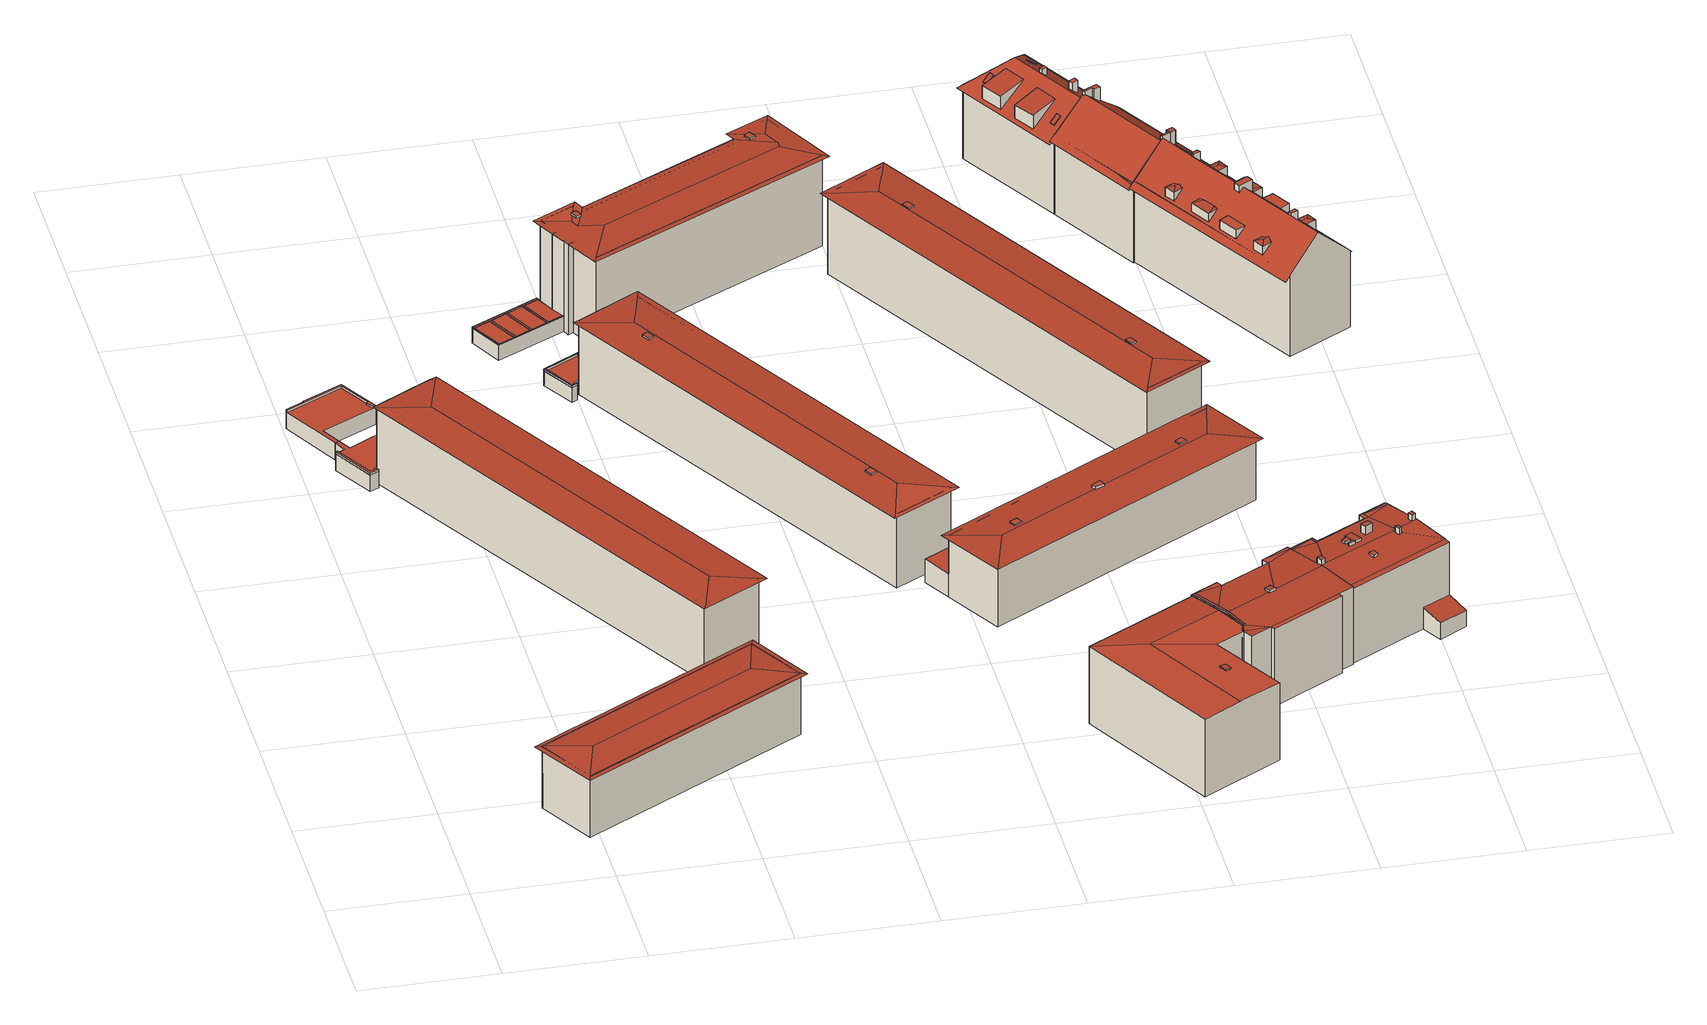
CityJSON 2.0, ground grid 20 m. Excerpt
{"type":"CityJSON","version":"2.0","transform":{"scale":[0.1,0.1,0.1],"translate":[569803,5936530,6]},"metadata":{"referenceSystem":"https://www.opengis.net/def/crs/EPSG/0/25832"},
"CityObjects":{
"building1":{"type":"Building","attributes":{"Grundfläche 2D":"362.828593","Grundhöhe NN":"7.945"},"geometry":[{"type":"Solid","lod":"3","boundaries":[[[[0,1,2,3,4,5]],[[6,7,3,2,1]],[[0,5,4,8,9]],[[1,0,9,8,7,6]],[[10,2,11,12]],[[13,9,5,10,12,14]],[[15,6,9,13,16]],[[2,15,16,11]],[[14,12,11,16,13]],[[4,3,2,10,5]],[[3,7,6,15,2]],[[4,5,9,8]],[[8,9,6,7]]]],"semantics":{"surfaces":[{"type":"RoofSurface"},{"type":"WallSurface"},{"type":"GroundSurface"}],"values":[[0,0,0,0,1,1,1,1,2,0,0,0,0]]}}]},
"building2":{"type":"Building","attributes":{"Grundfläche 2D":"69.054887","Grundhöhe NN":"7.824"},"children":["building2-1"],"geometry":[{"type":"Solid","lod":"3","boundaries":[[[[17,18,19,20,21,22,23,24,25,26]],[[25,24,27,28]],[[26,25,28,29]],[[18,17,26,29,30]],[[19,18,30,31]],[[20,19,31,32]],[[21,20,32,33]],[[22,21,33,34]],[[24,23,22,34,27]],[[30,29,28,27,34,33,32,31]]]],"semantics":{"surfaces":[{"type":"RoofSurface"},{"type":"WallSurface"},{"type":"GroundSurface"}],"values":[[0,1,1,1,1,1,1,1,1,2]]}}]},
"building2-1":{"type":"BuildingInstallation","parents":["building2"],"geometry":[{"type":"MultiSurface","lod":"3","boundaries":[[[35,36,37,38,39,40,41,42,43,44]],[[23,45,40,39]],[[41,40,45,46]],[[46,47,42,41]],[[43,42,47,17]],[[17,18,44,43]],[[18,19,35,44]],[[19,20,36,35]],[[20,21,37,36]],[[21,22,38,37]],[[22,23,39,38]]],"semantics":{"surfaces":[{"type":"RoofSurface"},{"type":"WallSurface"}],"values":[0,1,1,1,1,1,1,1,1,1,1]}}]},
"building3":{"type":"Building","attributes":{"Grundfläche 2D":"71.220329","Grundhöhe NN":"7.859"},"children":["building3-1","building3-2"],"geometry":[{"type":"Solid","lod":"3","boundaries":[[[[48,49,50,51,25,24,52,53,54,55,56,57,58,59,60]],[[51,50,61,62]],[[25,51,62,63]],[[24,25,63,64]],[[52,24,64,65]],[[66,54,53,52,65,67]],[[55,54,66,68]],[[56,55,68,69]],[[58,57,56,69,70]],[[71,60,59,58,70,72]],[[48,60,71,73]],[[49,48,73,74]],[[50,49,74,61]],[[65,64,63,62,61,74,73,71,72,70,69,68,66,67]]]],"semantics":{"surfaces":[{"type":"RoofSurface"},{"type":"WallSurface"},{"type":"GroundSurface"}],"values":[[0,1,1,1,1,1,1,1,1,1,1,1,1,2]]}}]},
"building3-1":{"type":"BuildingInstallation","parents":["building3"],"geometry":[{"type":"MultiSurface","lod":"3","boundaries":[[[75,76,77,78,79,80]],[[81,82,77,76]],[[82,59,78,77]],[[59,60,79,78]],[[60,48,80,79]],[[48,49,75,80]],[[49,50,81,76,75]]],"semantics":{"surfaces":[{"type":"RoofSurface"},{"type":"WallSurface"}],"values":[0,1,1,1,1,1,1]}}]},
"building3-2":{"type":"BuildingInstallation","parents":["building3"],"geometry":[{"type":"MultiSurface","lod":"3","boundaries":[[[83,84,85,86,87,88]],[[55,56,86,85]],[[56,57,87,86]],[[88,87,57,89]],[[83,88,89,53]],[[53,54,84,83]],[[54,55,85,84]]],"semantics":{"surfaces":[{"type":"RoofSurface"},{"type":"WallSurface"}],"values":[0,1,1,1,1,1,1]}}]},
"building4":{"type":"Building","attributes":{"Grundfläche 2D":"639.832331","Grundhöhe NN":"7.886"},"geometry":[{"type":"Solid","lod":"3","boundaries":[[[[90,91,92,93,94,95]],[[90,95,94,96,97]],[[90,97,96,98,99,91]],[[100,93,92,91,99,98,101,102]],[[97,95,103,104,105]],[[101,99,97,105,106]],[[107,100,102,101,106,108]],[[104,103,92,100,107]],[[108,106,105,104,107]],[[94,93,92,103,95]],[[94,95,97,96]],[[99,98,96,97]],[[99,101,98]],[[92,93,100]]]],"semantics":{"surfaces":[{"type":"RoofSurface"},{"type":"WallSurface"},{"type":"GroundSurface"}],"values":[[0,0,0,0,1,1,1,1,2,0,0,0,0,0]]}}]},
"building5":{"type":"Building","attributes":{"Grundfläche 2D":"63.155651","Grundhöhe NN":"7.712"},"children":["building5-1","building5-2","building5-3","building5-4"],"geometry":[{"type":"Solid","lod":"3","boundaries":[[[[109,110,111,112,113,114,115]],[[114,113,116,117]],[[115,114,117,118]],[[109,115,118,119]],[[113,112,111,110,109,119,120,121,116]],[[121,120,119,118,117,116]]]],"semantics":{"surfaces":[{"type":"RoofSurface"},{"type":"WallSurface"},{"type":"GroundSurface"}],"values":[[0,1,1,1,1,2]]}}]},
"building5-1":{"type":"BuildingInstallation","parents":["building5"],"geometry":[{"type":"MultiSurface","lod":"3","boundaries":[[[122,123,124,125,126,127,128,129,130,131,132,133,134,135,136,137,138,139,140,141]],[[113,114,137,136]],[[114,115,138,137]],[[115,109,139,138]],[[109,110,140,139]],[[142,141,140,110]],[[143,144,123,122]],[[145,146,125,124]],[[147,148,127,126]],[[128,127,148,149]],[[149,150,129,128]],[[130,151,152,131]],[[134,153,112,135]],[[154,133,132,155]],[[112,113,136,135]]],"semantics":{"surfaces":[{"type":"RoofSurface"},{"type":"WallSurface"}],"values":[0,1,1,1,1,1,1,1,1,1,1,1,1,1,1]}}]},
"building5-2":{"type":"BuildingInstallation","parents":["building5"],"geometry":[{"type":"MultiSurface","lod":"3","boundaries":[[[123,132,131,124]],[[152,145,124,131]],[[132,123,144,155]]],"semantics":{"surfaces":[{"type":"RoofSurface"},{"type":"WallSurface"}],"values":[0,1,1]}}]},
"building5-3":{"type":"BuildingInstallation","parents":["building5"],"geometry":[{"type":"MultiSurface","lod":"3","boundaries":[[[141,134,133,122]],[[122,133,154,143]],[[134,141,142,153]]],"semantics":{"surfaces":[{"type":"RoofSurface"},{"type":"WallSurface"}],"values":[0,1,1]}}]},
"building5-4":{"type":"BuildingInstallation","parents":["building5"],"geometry":[{"type":"MultiSurface","lod":"3","boundaries":[[[125,130,129,126]],[[147,126,129,150]],[[130,125,146,151]]],"semantics":{"surfaces":[{"type":"RoofSurface"},{"type":"WallSurface"}],"values":[0,1,1]}}]},
"building6":{"type":"Building","attributes":{"Grundfläche 2D":"56.219218","Grundhöhe NN":"7.743"},"children":["building6-1","building6-2"],"geometry":[{"type":"Solid","lod":"3","boundaries":[[[[156,157,158,159,160,161,162,163,164,165]],[[157,156,166,167]],[[168,159,158,157,167,169]],[[170,163,162,161,160,159,168,171]],[[164,163,170,172]],[[165,164,172,173]],[[156,165,173,166]],[[166,173,172,170,171,168,169,167]]]],"semantics":{"surfaces":[{"type":"RoofSurface"},{"type":"WallSurface"},{"type":"GroundSurface"}],"values":[[0,1,1,1,1,1,1,2]]}}]},
"building6-1":{"type":"BuildingInstallation","parents":["building6"],"geometry":[{"type":"MultiSurface","lod":"3","boundaries":[[[174,175,176,177,178,179,180,181,182,183,184,185]],[[178,177,158,186]],[[179,178,186,187]],[[187,188,180,179]],[[181,189,190,182]],[[190,162,183,182]],[[162,163,184,183]],[[163,164,185,184]],[[165,174,185,164]],[[165,156,175,174]],[[156,157,176,175]],[[157,158,177,176]]],"semantics":{"surfaces":[{"type":"RoofSurface"},{"type":"WallSurface"}],"values":[0,1,1,1,1,1,1,1,1,1,1,1]}}]},
"building6-2":{"type":"BuildingInstallation","parents":["building6"],"geometry":[{"type":"MultiSurface","lod":"3","boundaries":[[[191,181,180,192]],[[188,160,192,180]],[[160,161,191,192]],[[161,189,181,191]]],"semantics":{"surfaces":[{"type":"RoofSurface"},{"type":"WallSurface"}],"values":[0,1,1,1]}}]},
"building7":{"type":"Building","attributes":{"Grundfläche 2D":"612.972723","Grundhöhe NN":"7.758"},"children":["building7-1","building7-2"],"geometry":[{"type":"Solid","lod":"3","boundaries":[[[[193,194,195,196,197,198]],[[195,194,193,199,200]],[[201,198,197,196,202,203,204,205]],[[203,202,196,195,200,199]],[[201,205,204,206,207,208]],[[209,194,197,201,208,210]],[[211,209,210,212]],[[204,202,200,211,212,206]],[[212,210,208,207,206]],[[198,197,194,193]],[[199,193,194,209,211,200]],[[199,200,202,203]],[[202,204,203]],[[197,198,201]]]],"semantics":{"surfaces":[{"type":"RoofSurface"},{"type":"WallSurface"},{"type":"GroundSurface"}],"values":[[0,0,0,0,1,1,1,1,2,0,0,0,0,0]]}}]},
"building7-1":{"type":"BuildingInstallation","parents":["building7"],"geometry":[{"type":"MultiSurface","lod":"3","boundaries":[[[213,214,215,216]],[[216,215,217,218]],[[218,219,213,216]],[[219,220,214,213]],[[215,214,220,217]]],"semantics":{"surfaces":[{"type":"RoofSurface"},{"type":"WallSurface"}],"values":[0,1,1,1,1]}}]},
"building7-2":{"type":"BuildingInstallation","parents":["building7"],"geometry":[{"type":"MultiSurface","lod":"3","boundaries":[[[221,222,223,224]],[[225,226,224,223]],[[226,227,221,224]],[[222,221,227,228]],[[223,222,228,225]]],"semantics":{"surfaces":[{"type":"RoofSurface"},{"type":"WallSurface"}],"values":[0,1,1,1,1]}}]},
"building8":{"type":"Building","attributes":{"Grundfläche 2D":"407.504005","Grundhöhe NN":"7.734"},"children":["building8-1","building8-2"],"geometry":[{"type":"Solid","lod":"3","boundaries":[[[[229,230,231,232,233,234]],[[235,236,229,234,233,237,238]],[[239,235,238,237,240,241,242]],[[236,235,239,242,241,240,243,244]],[[245,246,247,248,249,250,251,252,253,254]],[[236,244,243,251,250,249,248,247,230,229]],[[245,254,253,252,255,256,246]],[[247,246,256,255,257,258,259,260,261,262,232,231,230]],[[263,231,264,265]],[[238,234,263,265,266]],[[267,268,269,241,238,266]],[[270,271,244,269,268,272]],[[273,250,274,271,270,275]],[[276,253,273,275,277]],[[278,276,277,279]],[[280,281,256,278,279,282]],[[258,281,280,283]],[[284,261,260,259,258,283,120]],[[261,284,285,262]],[[231,286,287,264]],[[286,262,285,287]],[[277,275,270,272,268,267,266,265,264,287,285,284,120,283,280,282,279]],[[233,232,231,263,234]],[[231,232,262,286]],[[237,233,234,238]],[[237,238,241,240]],[[243,240,241,269,244]],[[271,274,250,251,243,244]],[[251,276,252]],[[273,253,251,250]],[[253,276,251]],[[252,276,278,255]],[[255,278,257]],[[258,257,256,281]],[[256,257,278]]]],"semantics":{"surfaces":[{"type":"RoofSurface"},{"type":"WallSurface"},{"type":"GroundSurface"}],"values":[[0,0,0,0,0,0,0,0,1,1,1,1,1,1,1,1,1,1,1,1,1,2,0,0,0,0,0,0,0,0,0,0,0,0,0]]}}]},
"building8-1":{"type":"BuildingInstallation","parents":["building8"],"geometry":[{"type":"MultiSurface","lod":"3","boundaries":[[[288,289,290,291,292]],[[293,290,289,294,245]],[[248,295,291,290,293]],[[295,249,296,292,291]],[[289,288,292,296,254,294]]],"semantics":{"surfaces":[{"type":"RoofSurface"},{"type":"WallSurface"}],"values":[0,1,1,1,1]}}]},
"building8-2":{"type":"BuildingInstallation","parents":["building8"],"geometry":[{"type":"MultiSurface","lod":"3","boundaries":[[[297,298,299,300]],[[298,297,301,302]],[[302,303,299,298]],[[304,300,299,303,239]],[[301,297,300,304,242]]],"semantics":{"surfaces":[{"type":"RoofSurface"},{"type":"WallSurface"}],"values":[0,1,1,1,1]}}]},
"building9":{"type":"Building","attributes":{"Grundfläche 2D":"374.277782","Grundhöhe NN":"8.173"},"children":["building9-1"],"geometry":[{"type":"Solid","lod":"3","boundaries":[[[[305,306,307,308,309]],[[310,311,312,308,307]],[[313,314,308,312,315,316,317]],[[314,318,309,308]],[[311,310,307,306,305,319,320]],[[312,311,320,321]],[[315,312,321,322]],[[316,315,322,323]],[[317,316,323,324]],[[325,318,314,313,317,324,326]],[[309,318,325,327]],[[305,309,327,319]],[[327,325,326,324,323,322,321,320,319]]]],"semantics":{"surfaces":[{"type":"RoofSurface"},{"type":"WallSurface"},{"type":"GroundSurface"}],"values":[[0,0,0,0,1,1,1,1,1,1,1,1,2]]}}]},
"building9-1":{"type":"BuildingInstallation","parents":["building9"],"geometry":[{"type":"MultiSurface","lod":"3","boundaries":[[[328,329,330,331]],[[332,333,331,330]],[[328,331,333,334]],[[329,328,334,335]],[[330,329,335,332]]],"semantics":{"surfaces":[{"type":"RoofSurface"},{"type":"WallSurface"}],"values":[0,1,1,1,1]}}]},
"building10":{"type":"Building","attributes":{"Grundfläche 2D":"505.480131","Grundhöhe NN":"7.059"},"children":["building10-1","building10-2","building10-3"],"geometry":[{"type":"Solid","lod":"3","boundaries":[[[[336,337,338]],[[337,336,339,340,341,342,343,344]],[[345,342,341]],[[337,344,343,342,345,338]],[[346,347,348,349]],[[350,351,352,353]],[[354,355,356,357]],[[352,354,357]],[[358,359,346,349,360,361,354,352,351]],[[360,349,362]],[[363,360,362,364]],[[365,363,364,366]],[[355,365,366,356]],[[367,362,349,348]],[[347,346,359,368]],[[348,347,368,367]],[[351,350,369,358]],[[357,370,353,352]],[[350,353,370,369]],[[369,370,357,356,366,364,362,367,368,359,358]],[[338,345,341,340,339,336],[354,361,360,363,365,355]]]],"semantics":{"surfaces":[{"type":"RoofSurface"},{"type":"WallSurface"},{"type":"GroundSurface"}],"values":[[0,0,0,0,0,0,1,1,1,1,1,1,1,1,1,1,1,1,1,2,0]]}}]},
"building10-1":{"type":"BuildingInstallation","parents":["building10"],"geometry":[{"type":"MultiSurface","lod":"3","boundaries":[[[371,372,373,374,375,376]],[[372,371,377,378]],[[378,344,379,374,373,372]],[[379,380,375,374]],[[377,371,376,375,380,343]]],"semantics":{"surfaces":[{"type":"RoofSurface"},{"type":"WallSurface"}],"values":[0,1,1,1,1]}}]},
"building10-2":{"type":"BuildingInstallation","parents":["building10"],"geometry":[{"type":"MultiSurface","lod":"3","boundaries":[[[381,382,383,384]],[[384,383,385,386]],[[386,387,381,384]],[[382,381,387,388]],[[388,385,383,382]]],"semantics":{"surfaces":[{"type":"RoofSurface"},{"type":"WallSurface"}],"values":[0,1,1,1,1]}}]},
"building10-3":{"type":"BuildingInstallation","parents":["building10"],"geometry":[{"type":"MultiSurface","lod":"3","boundaries":[[[389,390,391,392]],[[392,391,393,394]],[[394,395,389,392]],[[390,389,395,396]],[[396,393,391,390]]],"semantics":{"surfaces":[{"type":"RoofSurface"},{"type":"WallSurface"}],"values":[0,1,1,1,1]}}]},
"building11":{"type":"Building","attributes":{"Grundfläche 2D":"227.236053","Grundhöhe NN":"8.224"},"children":["building11-1","building11-2"],"geometry":[{"type":"Solid","lod":"3","boundaries":[[[[397,398,399]],[[398,400,399]],[[397,401,402,403,404,405,406,407]],[[407,408,409,398,397]],[[410,411,401]],[[412,413,403,402,401,411,414]],[[415,416,417]],[[416,418,417]],[[419,418,416]],[[418,420,421,422]],[[407,406,405,404,417,418,422,423,424,408]],[[399,400,425,426]],[[397,399,426,427]],[[401,397,427,428]],[[410,401,428,429]],[[414,411,410,429,430]],[[326,324,417,404,403,413,412,414,430,325]],[[415,417,324,323]],[[419,416,415,323,431]],[[418,419,431,432]],[[420,418,432,433]],[[421,420,433,434]],[[422,421,434,435]],[[423,422,435,436]],[[424,423,436,437]],[[400,398,409,408,424,437,425]],[[432,431,323,324,326,325,430,429,428,427,426,425,437,436,435,434,433]]]],"semantics":{"surfaces":[{"type":"RoofSurface"},{"type":"WallSurface"},{"type":"GroundSurface"}],"values":[[0,0,0,0,0,0,0,0,0,0,0,1,1,1,1,1,1,1,1,1,1,1,1,1,1,1,2]]}}]},
"building11-1":{"type":"BuildingInstallation","parents":["building11"],"geometry":[{"type":"MultiSurface","lod":"3","boundaries":[[[438,439,440,441,442]],[[438,442,443,444]],[[444,407,445,440,439,438]],[[441,440,445,446]],[[441,446,406,443,442]]],"semantics":{"surfaces":[{"type":"RoofSurface"},{"type":"WallSurface"}],"values":[0,1,1,1,1]}}]},
"building11-2":{"type":"BuildingInstallation","parents":["building11"],"geometry":[{"type":"MultiSurface","lod":"3","boundaries":[[[447,448,449,450,451,452,453,454]],[[450,449,455,456,457]],[[413,403,404,417,455,449,448,447]],[[417,458,456,455]],[[458,459,460,450,457,456]],[[454,453,452,451,450,460,405,461,402,462]],[[462,413,447,454]]],"semantics":{"surfaces":[{"type":"RoofSurface"},{"type":"WallSurface"}],"values":[0,0,1,1,1,1,1]}}]},
"building12":{"type":"Building","attributes":{"Grundfläche 2D":"613.414036","Grundhöhe NN":"6.859"},"children":["building12-1","building12-2"],"geometry":[{"type":"Solid","lod":"3","boundaries":[[[[463,464,465,466,467,468,469]],[[465,470,471,467,466]],[[463,469,472,473,464]],[[471,470,465,464,473,472]],[[474,463,475,476]],[[477,470,473,474,476,478]],[[466,477,478,479]],[[463,466,479,475]],[[479,478,476,475]],[[467,466,463,468]],[[468,463,469]],[[472,469,463,474,473]],[[472,473,470,471]],[[471,470,477,466,467]]]],"semantics":{"surfaces":[{"type":"RoofSurface"},{"type":"WallSurface"},{"type":"GroundSurface"}],"values":[[0,0,0,0,1,1,1,1,2,0,0,0,0,0]]}}]},
"building12-1":{"type":"BuildingInstallation","parents":["building12"],"geometry":[{"type":"MultiSurface","lod":"3","boundaries":[[[480,481,482,483]],[[483,482,484,485]],[[480,483,485,486]],[[486,487,481,480]],[[487,484,482,481]]],"semantics":{"surfaces":[{"type":"RoofSurface"},{"type":"WallSurface"}],"values":[0,1,1,1,1]}}]},
"building12-2":{"type":"BuildingInstallation","parents":["building12"],"geometry":[{"type":"MultiSurface","lod":"3","boundaries":[[[488,489,490,491]],[[491,490,492,493]],[[493,494,488,491]],[[494,495,489,488]],[[490,489,495,492]]],"semantics":{"surfaces":[{"type":"RoofSurface"},{"type":"WallSurface"}],"values":[0,1,1,1,1]}}]},
"building13":{"type":"Building","attributes":{"Grundfläche 2D":"230.682082","Grundhöhe NN":"8.261"},"children":["building13-1","building13-2","building13-3","building13-4","building13-5","building13-6","building13-7","building13-8"],"geometry":[{"type":"Solid","lod":"3","boundaries":[[[[496,497,498,499]],[[500,501,500,502]],[[503,504,505,506,507]],[[508,509,505]],[[509,506,505]],[[508,510,511,509]],[[511,512,506,509]],[[512,513,514,506]],[[513,515,516,514]],[[515,517,518,516]],[[519,520,521,514,518]],[[514,516,518]],[[501,503,507,522,521,520,499,498],[500,502,500,501]],[[521,522,507,506,514]],[[523,524,525,526,527]],[[525,524,528,529]],[[526,525,529,530]],[[527,526,530,531]],[[523,527,531,532]],[[523,497,496,533,528,524]],[[508,505,504,503,501,498,497,523,532,534,510]],[[511,510,534,535]],[[512,511,535,536]],[[513,512,536,537]],[[515,513,537,538]],[[517,515,538,539]],[[533,496,499,520,519,518,517,539,540]],[[530,529,528,533,540,539,538,537,536,535,534,532,531]]]],"semantics":{"surfaces":[{"type":"RoofSurface"},{"type":"WallSurface"},{"type":"GroundSurface"}],"values":[[0,0,0,0,0,0,0,0,0,0,0,0,0,0,0,1,1,1,1,1,1,1,1,1,1,1,1,2]]}}]},
"building13-1":{"type":"BuildingInstallation","parents":["building13"],"geometry":[{"type":"MultiSurface","lod":"3","boundaries":[[[541,542,543,544,545]],[[521,546,542,541]],[[546,547,543,542]],[[545,544,543,547,548,549]],[[521,541,545,549]]],"semantics":{"surfaces":[{"type":"RoofSurface"},{"type":"WallSurface"}],"values":[0,1,1,1,1]}}]},
"building13-2":{"type":"BuildingInstallation","parents":["building13"],"geometry":[{"type":"MultiSurface","lod":"3","boundaries":[[[550,551,552,553]],[[551,550,554,555]],[[552,551,555,556]],[[553,552,556,557]],[[550,553,557,554]]],"semantics":{"surfaces":[{"type":"RoofSurface"},{"type":"WallSurface"}],"values":[0,1,1,1,1]}}]},
"building13-3":{"type":"BuildingInstallation","parents":["building13"],"geometry":[{"type":"MultiSurface","lod":"3","boundaries":[[[558,559,560,561]],[[561,560,562,563]],[[558,561,563,564]],[[559,558,564,565]],[[560,559,565,562]]],"semantics":{"surfaces":[{"type":"RoofSurface"},{"type":"WallSurface"}],"values":[0,1,1,1,1]}}]},
"building13-4":{"type":"BuildingInstallation","parents":["building13"],"geometry":[{"type":"MultiSurface","lod":"3","boundaries":[[[566,567,568,569]],[[570,571,569,568]],[[566,569,571,572]],[[572,573,567,566]],[[568,567,573,570]]],"semantics":{"surfaces":[{"type":"RoofSurface"},{"type":"WallSurface"}],"values":[0,1,1,1,1]}}]},
"building13-5":{"type":"BuildingInstallation","parents":["building13"],"geometry":[{"type":"MultiSurface","lod":"3","boundaries":[[[574,575,576,577,578,579]],[[580,578,577,576,581,500]],[[579,578,580,502]],[[574,579,502,582]],[[575,574,582,583]],[[576,575,583,581]]],"semantics":{"surfaces":[{"type":"RoofSurface"},{"type":"WallSurface"}],"values":[0,1,1,1,1,1]}}]},
"building13-6":{"type":"BuildingInstallation","parents":["building13"],"geometry":[{"type":"MultiSurface","lod":"3","boundaries":[[[584,585,586,587]],[[588,589,585,584]],[[586,585,589,590]],[[587,586,590,591]],[[591,588,584,587]]],"semantics":{"surfaces":[{"type":"RoofSurface"},{"type":"WallSurface"}],"values":[0,1,1,1,1]}}]},
"building13-7":{"type":"BuildingInstallation","parents":["building13"],"geometry":[{"type":"MultiSurface","lod":"3","boundaries":[[[592,593,594,595,596,597]],[[595,594,593,598,599,600]],[[600,601,596,595]],[[601,602,603,592,597,596]],[[593,592,603,598]]],"semantics":{"surfaces":[{"type":"RoofSurface"},{"type":"WallSurface"}],"values":[0,1,1,1,1]}}]},
"building13-8":{"type":"BuildingInstallation","parents":["building13"],"geometry":[{"type":"MultiSurface","lod":"3","boundaries":[[[604,605,606,607]],[[605,604,608,609]],[[606,605,609,610]],[[607,606,610,611]],[[604,607,611,608]]],"semantics":{"surfaces":[{"type":"RoofSurface"},{"type":"WallSurface"}],"values":[0,1,1,1,1]}}]},
"building14":{"type":"Building","attributes":{"Grundfläche 2D":"200.899857","Grundhöhe NN":"7.759"},"children":["building14-1","building14-2","building14-3","building14-4","building14-5","building14-6"],"geometry":[{"type":"Solid","lod":"3","boundaries":[[[[612,613,614,615]],[[616,617,618,619]],[[620,621,622,623,624,625,626,627,628],[629,615,614,630],[631,632,619,618]],[[628,627,626,633,634,635,636]],[[628,636,635,621,620]],[[613,612,629,630]],[[630,614,613]],[[612,615,629]],[[617,616,632,631]],[[631,618,617]],[[632,616,619]],[[637,638,633,626,625,624,623,639,640,641]],[[642,633,638,643]],[[644,645,636,642,643,646]],[[623,620,645,644,639]],[[643,638,637,641,640,639,644,646]],[[634,633,642,636,635]],[[621,635,636,645,620]],[[621,620,623,622]]]],"semantics":{"surfaces":[{"type":"RoofSurface"},{"type":"WallSurface"},{"type":"GroundSurface"}],"values":[[0,0,0,0,0,1,1,1,1,1,1,1,1,1,1,2,0,0,0]]}}]},
"building14-1":{"type":"BuildingInstallation","parents":["building14"],"geometry":[{"type":"MultiSurface","lod":"3","boundaries":[[[647,648,649,650]],[[650,649,651,652]],[[647,650,652,653]],[[648,647,653,654]],[[649,648,654,651]]],"semantics":{"surfaces":[{"type":"RoofSurface"},{"type":"WallSurface"}],"values":[0,1,1,1,1]}}]},
"building14-2":{"type":"BuildingInstallation","parents":["building14"],"geometry":[{"type":"MultiSurface","lod":"3","boundaries":[[[655,656,657,658]],[[658,657,659,660]],[[655,658,660,661]],[[656,655,661,662]],[[657,656,662,659]]],"semantics":{"surfaces":[{"type":"RoofSurface"},{"type":"WallSurface"}],"values":[0,1,1,1,1]}}]},
"building14-3":{"type":"BuildingInstallation","parents":["building14"],"geometry":[{"type":"MultiSurface","lod":"3","boundaries":[[[663,664,665,666]],[[663,666,667,668]],[[666,665,669,667]],[[664,663,668,670]],[[670,669,665,664]]],"semantics":{"surfaces":[{"type":"RoofSurface"},{"type":"WallSurface"}],"values":[0,1,1,1,1]}}]},
"building14-4":{"type":"BuildingInstallation","parents":["building14"],"geometry":[{"type":"MultiSurface","lod":"3","boundaries":[[[671,672,673,674]],[[674,673,675,676]],[[676,677,671,674]],[[677,678,672,671]],[[673,672,678,675]]],"semantics":{"surfaces":[{"type":"RoofSurface"},{"type":"WallSurface"}],"values":[0,1,1,1,1]}}]},
"building14-5":{"type":"BuildingInstallation","parents":["building14"],"geometry":[{"type":"MultiSurface","lod":"3","boundaries":[[[679,680,681,682]],[[682,681,683,684]],[[685,679,682,684]],[[685,686,680,679]],[[681,680,686,683]]],"semantics":{"surfaces":[{"type":"RoofSurface"},{"type":"WallSurface"}],"values":[0,1,1,1,1]}}]},
"building14-6":{"type":"BuildingInstallation","parents":["building14"],"geometry":[{"type":"MultiSurface","lod":"3","boundaries":[[[687,688,689,690]],[[690,689,691,692]],[[687,690,692,693]],[[688,687,693,694]],[[689,688,694,691]]],"semantics":{"surfaces":[{"type":"RoofSurface"},{"type":"WallSurface"}],"values":[0,1,1,1,1]}}]},
"building15":{"type":"Building","attributes":{"Grundfläche 2D":"176.133371","Grundhöhe NN":"7.777"},"children":["building15-1","building15-2","building15-3"],"geometry":[{"type":"Solid","lod":"3","boundaries":[[[[695,696,697,698,699,700,701,702,703,704,705]],[[706,707,708,709,710,711,712,697,696,695,705,713,714]],[[641,640,639,699,698,697,712,711,710,638,637]],[[702,699,639,715]],[[716,717,706,714,713,705,704,703,702,715,718]],[[710,706,717,638]],[[718,715,639,640,641,637,638,717,716]],[[701,700,699,702]],[[710,709,708,707,706]]]],"semantics":{"surfaces":[{"type":"RoofSurface"},{"type":"WallSurface"},{"type":"GroundSurface"}],"values":[[0,0,1,1,1,1,2,0,0]]}}]},
"building15-1":{"type":"BuildingInstallation","parents":["building15"],"geometry":[{"type":"MultiSurface","lod":"3","boundaries":[[[719,720,721,722]],[[714,723,720,719]],[[721,720,723,724]],[[721,724,725,726,722]],[[714,719,722,713]]],"semantics":{"surfaces":[{"type":"RoofSurface"},{"type":"WallSurface"}],"values":[0,1,1,1,1]}}]},
"building15-2":{"type":"BuildingInstallation","parents":["building15"],"geometry":[{"type":"MultiSurface","lod":"3","boundaries":[[[727,728,729,730,731,732,733,734,735]],[[698,736,730,729]],[[737,732,731,730,736,696]],[[737,738,733,732]],[[734,733,738,739]],[[739,711,735,734]],[[712,697,698,729,728,727,735,711]]],"semantics":{"surfaces":[{"type":"RoofSurface"},{"type":"WallSurface"}],"values":[0,1,1,1,1,1,1]}}]},
"building15-3":{"type":"BuildingInstallation","parents":["building15"],"geometry":[{"type":"MultiSurface","lod":"3","boundaries":[[[722,726,740,741,742]],[[725,695,743,740,726]],[[743,703,741,740]],[[703,704,705,713,722,742,741]]],"semantics":{"surfaces":[{"type":"RoofSurface"},{"type":"WallSurface"}],"values":[0,1,1,1]}}]},
"building16":{"type":"Building","attributes":{"Grundfläche 2D":"335.431781","Grundhöhe NN":"7.866"},"children":["building16-1","building16-2","building16-3","building16-4","building16-5","building16-6","building16-7"],"geometry":[{"type":"Solid","lod":"3","boundaries":[[[[744,745,746,747]],[[745,748,746]],[[749,744,747]],[[750,751,752,753]],[[754,755,756]],[[757,756,755,758]],[[758,759,757]],[[760,761,762,763]],[[764,765,766,767,768,769,770,771,772,773],[759,758,755,754,774,775],[752,776,777,753]],[[778,779,780,781,782,771,770,769,768,767,766],[783,784,748,745,744,749],[761,760,785,786]],[[747,746,784,783]],[[747,783,749]],[[748,784,746]],[[776,752,751]],[[777,750,753]],[[777,776,751,750]],[[774,754,756]],[[775,757,759]],[[775,774,756,757]],[[763,762,786,785]],[[763,785,760]],[[761,786,762]],[[772,771,782,787,788]],[[765,772,788,789]],[[790,791,779,778,766,765,789,792]],[[787,782,793,779,791,794]],[[794,791,790,792,789,788,787]],[[772,765,764,773]],[[793,782,781,780,779]]]],"semantics":{"surfaces":[{"type":"RoofSurface"},{"type":"WallSurface"},{"type":"GroundSurface"}],"values":[[0,0,0,0,0,0,0,0,0,0,1,1,1,1,1,1,1,1,1,1,1,1,1,1,1,1,2,0,0]]}}]},
"building16-1":{"type":"BuildingInstallation","parents":["building16"],"geometry":[{"type":"MultiSurface","lod":"3","boundaries":[[[795,796,797]],[[796,798,799,797]],[[796,795,800,798]],[[801,802,795,797]],[[800,795,802]],[[801,797,799]]],"semantics":{"surfaces":[{"type":"RoofSurface"},{"type":"WallSurface"}],"values":[0,0,0,1,1,1]}}]},
"building16-2":{"type":"BuildingInstallation","parents":["building16"],"geometry":[{"type":"MultiSurface","lod":"3","boundaries":[[[803,804,805,806]],[[806,805,807,808]],[[803,806,808,809]],[[809,810,804,803]],[[810,807,805,804]]],"semantics":{"surfaces":[{"type":"RoofSurface"},{"type":"WallSurface"}],"values":[0,1,1,1,1]}}]},
"building16-3":{"type":"BuildingInstallation","parents":["building16"],"geometry":[{"type":"MultiSurface","lod":"3","boundaries":[[[811,812,813,814,815]],[[816,817,813,812]],[[817,818,819,815,814,813]],[[811,815,819,820]],[[812,811,820,816]]],"semantics":{"surfaces":[{"type":"RoofSurface"},{"type":"WallSurface"}],"values":[0,1,1,1,1]}}]},
"building16-4":{"type":"BuildingInstallation","parents":["building16"],"geometry":[{"type":"MultiSurface","lod":"3","boundaries":[[[821,822,823,824]],[[769,825,822,821,826]],[[825,827,823,822]],[[827,770,828,824,823]],[[828,826,821,824]]],"semantics":{"surfaces":[{"type":"RoofSurface"},{"type":"WallSurface"}],"values":[0,1,1,1,1]}}]},
"building16-5":{"type":"BuildingInstallation","parents":["building16"],"geometry":[{"type":"MultiSurface","lod":"3","boundaries":[[[829,830,831,832]],[[830,829,833]],[[833,829,832,834]],[[835,831,830]],[[836,833,834]],[[830,833,836,835]]],"semantics":{"surfaces":[{"type":"RoofSurface"},{"type":"WallSurface"}],"values":[0,0,0,1,1,1]}}]},
"building16-6":{"type":"BuildingInstallation","parents":["building16"],"geometry":[{"type":"MultiSurface","lod":"3","boundaries":[[[837,838,839]],[[838,840,841,839]],[[838,837,842,840]],[[837,839,843,844]],[[837,844,842]],[[841,843,839]]],"semantics":{"surfaces":[{"type":"RoofSurface"},{"type":"WallSurface"}],"values":[0,0,0,1,1,1]}}]},
"building16-7":{"type":"BuildingInstallation","parents":["building16"],"geometry":[{"type":"MultiSurface","lod":"3","boundaries":[[[845,846,847,848]],[[846,845,849]],[[849,845,848,850]],[[851,847,846]],[[852,849,850]],[[846,849,852,851]]],"semantics":{"surfaces":[{"type":"RoofSurface"},{"type":"WallSurface"}],"values":[0,0,0,1,1,1]}}]}
},
"vertices":[
[447,289,121],[201,150,121],[183,85,117],[181,76,116],[520,268,116],[510,271,117],[136,170,117],[126,172,116],[466,364,116],[463,354,117],[511,270,117],[183,85,19],[511,270,19],[463,354,19],[510,271,19],[136,169,117],[136,169,19],
[117,1133,45],[121,1135,45],[87,1195,45],[28,1165,45],[28,1164,45],[2,1151,45],[3,1148,45],[49,1061,45],[55,1065,45],[40,1093,45],[49,1061,18],[55,1065,18],[40,1093,18],[121,1135,18],[87,1195,18],[28,1165,18],[28,1164,18],[2,1151,18],
[87,1195,48],[28,1165,48],[28,1164,48],[2,1151,48],[3,1148,48],[86,1191,48],[112,1145,48],[110,1144,48],[117,1133,48],[121,1135,48],[86,1191,45],[112,1145,45],[110,1144,45],
[146,1092,45],[142,1090,45],[142,1089,45],[66,1045,45],[58,1043,45],[47,1037,45],[44,1035,45],[78,974,45],[91,981,45],[89,984,45],[86,990,45],[172,1038,45],[175,1040,45],[142,1089,19],[66,1045,19],[55,1065,19],[49,1061,19],[58,1043,19],[44,1035,19],[47,1037,19],[78,974,19],[91,981,19],[86,990,19],[175,1040,19],[172,1038,19],[146,1092,19],[142,1090,19],
[142,1090,48],[148,1079,48],[149,1080,48],[172,1038,48],[175,1040,48],[146,1092,48],[148,1079,45],[149,1080,45],
[47,1037,48],[44,1035,48],[78,974,48],[91,981,48],[89,984,48],[80,979,48],[80,979,45],
[433,485,146],[160,968,146],[94,987,142],[86,990,142],[411,413,142],[415,423,142],[509,468,142],[498,471,142],[184,1045,142],[180,1033,142],[91,993,142],[176,1041,142],[174,1040,142],[413,423,142],[413,423,19],[498,471,19],[176,1041,19],[91,993,19],[174,1040,19],
[415,1304,41],[414,1305,41],[404,1324,41],[391,1352,41],[389,1354,41],[290,1303,41],[315,1253,41],[389,1354,17],[290,1303,17],[315,1253,17],[415,1304,17],[414,1305,17],[391,1352,17],
[390,1293,42],[367,1281,42],[364,1280,42],[342,1268,42],[339,1267,42],[316,1255,42],[292,1301,42],[316,1313,42],[318,1314,42],[341,1326,42],[343,1327,42],[366,1339,42],[369,1340,42],[391,1352,42],[389,1354,42],[290,1303,42],[315,1253,42],[415,1304,42],[414,1305,42],[392,1294,42],[392,1294,41],[390,1293,41],[367,1281,41],[364,1280,41],[342,1268,41],[339,1267,41],[316,1255,41],[292,1301,41],[316,1313,41],[318,1314,41],[341,1326,41],[369,1340,41],[366,1339,41],[343,1327,41],
[389,1132,40],[397,1137,40],[397,1139,40],[393,1144,40],[434,1167,40],[436,1168,40],[485,1195,40],[486,1196,40],[462,1238,40],[361,1181,40],[389,1132,17],[397,1137,17],[393,1144,17],[397,1139,17],[486,1196,17],[485,1195,17],[462,1238,17],[361,1181,17],
[361,1181,43],[389,1132,43],[397,1137,43],[397,1139,43],[389,1135,43],[364,1180,43],[412,1207,43],[414,1208,43],[462,1235,43],[485,1195,43],[486,1196,43],[462,1238,43],[389,1135,40],[364,1180,40],[412,1207,40],[414,1208,40],[462,1235,40],
[436,1168,43],[434,1167,43],
[709,584,136],[712,596,136],[729,664,139],[471,1122,139],[405,1141,136],[393,1144,136],[809,640,136],[796,644,136],[401,1148,136],[490,1188,136],[493,1200,136],[485,1196,136],[485,1195,136],[485,1196,18],[485,1195,18],[401,1148,18],[714,594,136],[714,594,18],[798,641,136],[798,641,18],
[481,1077,141],[489,1082,141],[483,1093,141],[475,1088,141],[483,1093,139],[475,1088,138],[481,1077,138],[489,1082,139],
[700,690,141],[709,695,141],[702,706,141],[694,701,141],[702,706,139],[694,701,138],[700,690,138],[709,695,139],
[744,1462,165],[476,1325,165],[449,1255,161],[445,1245,161],[806,1430,161],[795,1436,161],[733,1497,164],[745,1474,164],[747,1546,161],[744,1536,161],[714,1503,163],[683,1513,161],[694,1510,161],[712,1504,163],[690,1499,161],[698,1495,161],[440,1360,162],[435,1345,163],[441,1333,163],[449,1356,162],[450,1359,162],[453,1368,161],[457,1379,161],[450,1394,161],[445,1380,161],[441,1365,162],[386,1361,161],[396,1358,161],[389,1354,161],[404,1324,161],[414,1305,161],[415,1305,161],[415,1304,161],[419,1295,161],[797,1434,161],[449,1255,17],[797,1434,17],[744,1536,17],[694,1510,17],[691,1509,17],[691,1509,161],[699,1494,17],[699,1494,161],[698,1495,17],[452,1368,161],[460,1372,161],[452,1368,17],[444,1384,161],[444,1384,17],[395,1359,161],[395,1359,17],[411,1328,17],[411,1328,161],[396,1358,17],[404,1324,17],[415,1305,17],[419,1295,17],[427,1299,161],[427,1299,17],
[441,1365,165],[438,1363,165],[443,1353,165],[451,1357,165],[446,1367,165],[443,1353,162],[438,1363,162],[451,1357,162],[446,1367,162],
[705,1500,165],[711,1490,165],[719,1494,165],[713,1505,165],[705,1500,162],[711,1490,162],[719,1494,163],[713,1505,163],
[1005,1,145],[1007,2,145],[1059,31,147],[971,194,147],[892,210,144],[1063,34,147],[1121,67,145],[1059,177,145],[1086,243,147],[1079,255,147],[1101,200,145],[1100,203,145],[1103,213,145],[1053,301,144],[1005,1,22],[1121,67,22],[1059,177,22],[1101,200,22],[1100,203,22],[1103,213,22],[1053,301,22],[1086,243,22],[892,210,22],
[1065,114,147],[1060,125,147],[1051,120,148],[1057,109,148],[1051,120,146],[1057,109,146],[1065,114,146],[1060,125,146],
[1184,807,109],[1168,730,114],[1240,710,109],[1177,803,109],[1131,777,109],[769,570,109],[847,547,114],[992,630,114],[1005,637,114],[825,473,109],[826,595,48],[803,637,48],[756,610,48],[779,568,48],[1110,815,48],[1135,770,48],[1180,797,48],[1155,841,48],[1180,797,109],[1182,797,109],[1182,797,11],[1180,797,11],[1135,770,11],[826,595,11],[779,568,109],[1135,770,109],[779,568,11],[827,483,109],[827,483,11],[1230,712,109],[1230,712,11],[756,610,11],[803,637,11],[1110,815,11],[1155,841,11],
[993,628,118],[1006,635,118],[1005,637,118],[1002,643,118],[989,635,118],[992,630,118],[993,628,114],[1006,635,114],[1002,643,113],[989,635,113],
[875,581,115],[864,575,115],[869,566,115],[880,572,115],[869,566,113],[880,572,113],[875,581,113],[864,575,113],
[1132,727,115],[1122,721,115],[1126,713,115],[1137,719,115],[1126,713,113],[1137,719,113],[1132,727,113],[1122,721,113],
[1169,357,145],[1206,384,145],[1163,366,145],[1203,389,145],[1097,317,145],[1080,259,148],[1079,255,148],[1086,243,149],[1088,245,149],[1153,281,149],[1162,286,149],[1237,329,149],[1231,339,148],[1092,325,145],[1055,304,145],[1053,301,145],[1054,299,145],[1052,303,145],[1100,203,146],[1101,200,146],[1103,213,147],[1139,203,145],[1109,186,145],[1143,197,145],[1248,257,145],[1245,263,145],[1267,275,145],[1267,276,145],[1203,389,22],[1163,366,22],[1169,357,22],[1097,317,22],[1092,325,22],[1052,303,22],[1109,186,22],[1139,203,22],[1143,197,22],[1248,257,22],[1245,263,22],[1267,275,22],[1267,276,22],
[1163,284,153],[1162,286,152],[1158,293,152],[1149,288,152],[1154,279,153],[1154,279,149],[1163,284,149],[1158,293,148],[1149,288,148],
[1054,299,148],[1079,255,151],[1086,243,152],[1089,244,152],[1088,245,152],[1082,256,151],[1082,257,151],[1057,301,148],[1103,213,148],[1106,214,148],[1105,215,148],[1106,214,147],[1105,215,147],[1089,244,149],[1082,256,148],[1057,301,145],
[1106,820,137],[1127,886,141],[858,1362,141],[792,1378,137],[782,1380,137],[1100,817,137],[1103,811,137],[877,1422,137],[881,1436,137],[1202,867,137],[1188,871,137],[1190,867,137],[1106,820,9],[1190,867,9],[875,1425,137],[875,1425,9],[792,1378,9],
[1115,929,142],[1109,940,142],[1101,936,142],[1107,925,142],[1101,936,140],[1107,925,140],[1115,929,140],[1109,940,140],
[897,1317,142],[890,1328,142],[882,1324,142],[888,1313,142],[882,1324,140],[888,1313,140],[897,1317,140],[890,1328,140],
[1267,276,141],[1417,360,141],[1413,366,143],[1263,282,143],[1356,392,146],[1413,368,143],[1352,393,146],[1385,416,147],[1381,424,146],[1357,466,143],[1325,441,143],[1353,398,147],[1355,469,143],[1320,450,143],[1353,473,141],[1314,451,141],[1319,442,141],[1246,401,141],[1244,395,143],[1241,410,141],[1239,403,143],[1203,389,141],[1206,384,143],[1231,339,146],[1235,332,147],[1242,336,147],[1348,395,147],[1417,360,57],[1377,338,57],[1394,308,49],[1434,331,49],[1418,360,57],[1377,338,23],[1394,308,23],[1434,331,23],[1418,360,23],[1417,360,23],[1267,276,23],[1353,473,23],[1314,451,23],[1319,442,23],[1246,401,23],[1241,410,23],[1203,389,23],[1235,332,23],
[1242,336,156],[1238,343,156],[1232,340,156],[1233,339,156],[1236,333,156],[1238,343,146],[1232,340,146],[1233,339,146],[1236,333,147],
[1283,371,151],[1292,376,151],[1290,379,151],[1282,374,151],[1283,371,146],[1292,376,146],[1290,379,146],[1282,374,146],
[1317,410,158],[1306,404,158],[1311,395,159],[1321,402,159],[1311,395,145],[1321,402,145],[1317,410,145],[1306,404,145],
[1310,339,149],[1316,343,149],[1312,351,149],[1305,348,149],[1312,351,145],[1305,348,145],[1310,339,145],[1316,343,145],
[1350,392,156],[1354,385,156],[1358,388,156],[1356,392,156],[1354,394,156],[1352,393,156],[1354,394,146],[1358,388,146],[1350,392,146],[1354,385,146],
[1292,377,150],[1302,382,150],[1292,400,149],[1282,394,149],[1292,377,146],[1302,382,146],[1292,400,145],[1282,394,145],
[1378,413,156],[1383,416,156],[1380,423,156],[1379,423,156],[1374,420,156],[1375,419,156],[1383,416,147],[1380,423,146],[1379,423,146],[1374,420,146],[1375,419,146],[1378,413,147],
[1279,379,149],[1287,384,149],[1284,390,149],[1276,386,149],[1279,379,145],[1287,384,145],[1284,390,145],[1276,386,145],
[1044,1562,157],[1062,1530,157],[1098,1550,166],[1080,1582,166],[1076,1506,157],[1094,1475,157],[1129,1495,166],[1111,1527,166],[1027,1599,138],[1017,1600,132],[1109,1438,132],[1116,1442,138],[1160,1467,175],[1161,1468,176],[1162,1469,177],[1143,1503,177],[1094,1589,177],[1044,1562,136],[1062,1530,136],[1094,1475,136],[1076,1506,136],[1212,1497,136],[1215,1499,132],[1123,1661,132],[1121,1655,136],[1162,1469,18],[1212,1497,18],[1116,1442,18],[1160,1467,18],[1161,1468,18],[1122,1655,136],[1122,1655,18],[1026,1601,18],[1026,1601,136],[1121,1655,18],
[1129,1549,182],[1126,1554,182],[1119,1550,182],[1122,1545,182],[1119,1550,174],[1122,1545,174],[1129,1549,168],[1126,1554,168],
[1163,1510,181],[1160,1517,181],[1151,1512,181],[1155,1506,181],[1151,1512,168],[1155,1506,168],[1163,1510,161],[1160,1517,161],
[1119,1603,157],[1129,1609,148],[1125,1616,148],[1115,1611,157],[1115,1611,156],[1119,1603,156],[1125,1616,147],[1129,1609,147],
[1177,1502,157],[1186,1507,148],[1182,1515,148],[1172,1509,157],[1182,1515,147],[1172,1509,156],[1177,1502,156],[1186,1507,147],
[1064,1583,157],[1060,1590,157],[1050,1584,148],[1053,1577,148],[1050,1584,147],[1053,1577,147],[1064,1583,156],[1060,1590,156],
[1130,1466,157],[1126,1473,157],[1116,1467,148],[1120,1460,148],[1116,1467,147],[1120,1460,147],[1130,1466,156],[1126,1473,156],
[1238,1332,187],[1163,1465,187],[1161,1468,187],[1160,1467,186],[1116,1442,144],[1109,1438,137],[1187,1299,137],[1194,1303,144],[1238,1328,185],[1239,1329,186],[1240,1329,187],[1290,1358,142],[1291,1358,141],[1296,1361,137],[1217,1500,137],[1212,1497,142],[1181,1479,169],[1162,1469,187],[1251,1335,178],[1259,1340,170],[1194,1303,18],[1239,1329,18],[1290,1358,18],[1238,1328,18],
[1259,1340,197],[1256,1347,197],[1247,1342,197],[1251,1335,197],[1256,1347,170],[1247,1342,178],[1249,1338,178],[1249,1338,197],
[1162,1469,192],[1161,1468,192],[1160,1467,192],[1162,1464,192],[1163,1465,192],[1174,1471,192],[1176,1468,192],[1185,1472,192],[1181,1479,192],[1162,1464,186],[1174,1471,177],[1176,1468,177],[1185,1472,169],
[1236,1331,197],[1238,1328,197],[1239,1329,197],[1236,1331,185],
[1280,1194,166],[1270,1211,166],[1252,1209,165],[1269,1179,165],[1265,1217,165],[1282,1187,165],[1379,1179,165],[1363,1208,165],[1348,1200,165],[1365,1170,165],[1321,1248,165],[1324,1239,166],[1335,1256,165],[1352,1226,165],[1332,1226,166],[1338,1218,165],[1310,1139,165],[1293,1168,165],[1280,1160,165],[1296,1131,165],[1291,1358,138],[1288,1357,141],[1239,1329,194],[1266,1280,194],[1269,1275,194],[1313,1197,194],[1318,1189,194],[1392,1058,194],[1442,1086,141],[1444,1088,138],[1335,1256,149],[1352,1226,149],[1363,1208,149],[1379,1179,149],[1238,1328,194],[1194,1303,148],[1187,1299,140],[1341,1029,140],[1348,1033,148],[1269,1179,151],[1252,1209,151],[1296,1131,151],[1280,1160,151],[1348,1033,19],[1442,1086,19],[1288,1357,19],[1238,1328,19],[1194,1303,19],[1239,1329,19],[1199,1296,148],[1199,1296,19],
[1235,1239,165],[1238,1251,167],[1226,1254,165],[1246,1256,167],[1240,1262,165],[1248,1247,165],[1226,1254,151],[1235,1239,151],
[1376,1112,197],[1373,1117,197],[1363,1112,197],[1366,1107,197],[1363,1112,193],[1366,1107,193],[1376,1112,182],[1373,1117,182],
[1268,1281,197],[1270,1276,197],[1280,1281,197],[1278,1284,197],[1277,1286,197],[1270,1276,193],[1280,1281,183],[1278,1284,183],[1277,1286,183],[1268,1281,193],
[1327,1205,199],[1307,1194,199],[1312,1185,199],[1332,1196,199],[1307,1194,188],[1327,1205,180],[1312,1185,188],[1332,1196,180],
[1306,1289,167],[1310,1301,165],[1295,1293,165],[1298,1285,167],[1318,1286,165],[1304,1278,165],[1310,1301,149],[1318,1286,149],
[1322,1085,165],[1325,1097,168],[1313,1101,165],[1334,1103,168],[1327,1108,165],[1336,1093,165],[1313,1101,151],[1322,1085,151],
[1394,1136,167],[1397,1148,165],[1382,1140,165],[1384,1131,167],[1405,1133,165],[1391,1125,165],[1397,1148,149],[1405,1133,149]
]}
